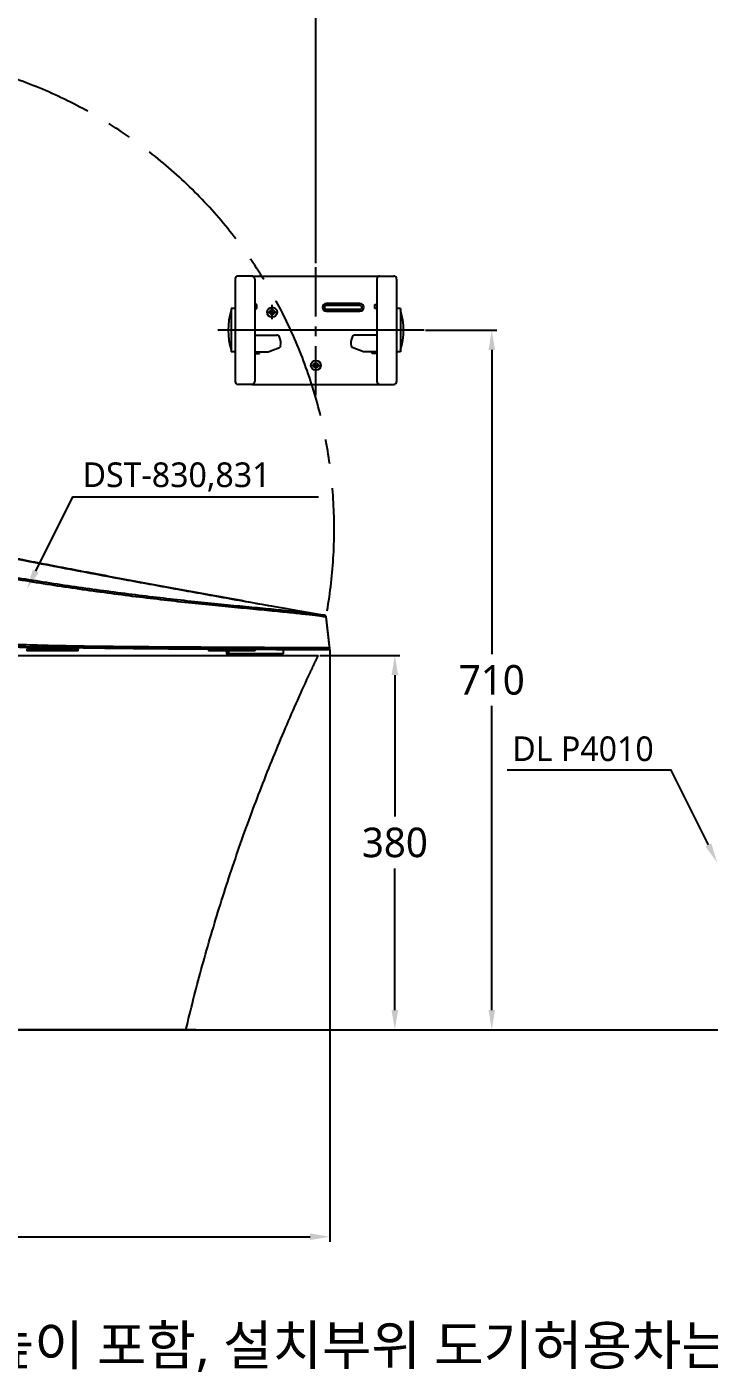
# Model space of a CAD drawing. Extents: x 3004 to 9384, y -52 to 2475.
# Drawn here: x 3740 to 4433, y -52 to 1313 of the extents above; entities that cross this region are included whole.
import ezdxf

# ---------------------------------------------------------------- set-up
doc = ezdxf.new("R2010")
doc.units = 0
doc.header["$LTSCALE"] = 20
doc.header["$MEASUREMENT"] = 0
doc.linetypes.add('CENTER', pattern=[2, 1.25, -0.25, 0.25, -0.25])
doc.layers.get('0').update_dxf_attribs({"linetype": 'CONTINUOUS'})
doc.layers.get('DEFPOINTS').update_dxf_attribs({"linetype": 'CONTINUOUS'})
for name, color, linetype in [('1', 7, 'CONTINUOUS'), ('2', 2, 'CONTINUOUS'), ('3', 3, 'CONTINUOUS'), ('4', 4, 'CONTINUOUS'), ('6', 6, 'CONTINUOUS'), ('CENTER', 2, 'CENTER')]:
    doc.layers.add(name, color=color, linetype=linetype)
doc.styles.add('GHS', font='romans', dxfattribs={"bigfont": 'ghs'})
doc.styles.add('ROMANS', font='NanumGothic.ttf', dxfattribs={"height": 10.144927})
doc.styles.get("Standard").update_dxf_attribs({"font": 'NanumGothic.ttf'})
doc.dimstyles.get("Standard").update_dxf_attribs({"dimtxt": 2.7, "dimasz": 2.5, "dimexe": 1.5, "dimexo": 1.5, "dimgap": 1.5, "dimtad": 1, "dimdec": 0, "dimlfac": 10, "dimzin": 0, "dimdsep": 46, "dimtxsty": 'Standard', "dimcen": 0, "dimclrt": 2, "dimadec": 0, "dimazin": 0, "dimtfac": 1, "dimtdec": 0, "dimtmove": 0, "dimatfit": 3, "dimfxl": 0, "dimtolj": 1, "dimtzin": 0, "dimarcsym": 0})

# ---------------------------------------------------------------- blocks, each defined once
blk = doc.blocks.new('A$C48E07EFB')
at = {"layer": '1', "color": 0}
for p, q in [((416.6, 6.7), (416.6, 4.6)), ((429.5, 4.6), (416.6, 4.6)), ((429.5, 6.6), (429.5, 4.6)), ((457.4, 4.6), (429.5, 4.6)), ((457.4, 6.6), (457.4, 4.6)), ((468.6, 4.6), (457.4, 4.6)), ((468.6, 4.6), (468.6, 6.6)), ((601, 6.6), (601, 4.6)), ((619.6, 4.6), (601, 4.6)), ((619.4, 4.6), (619.4, 2.1)), ((619.5, 2.1), (619.4, 2.1)), ((619.5, 4.6), (619.5, 2.1)), ((619.5, 2.1), (620, 2.1)), ((619.6, 6.5), (619.6, 4.6)), ((643.1, 4.6), (619.6, 4.6)), ((620, 2.1), (620, 4.6)), ((620, 2.1), (621.3, 2.1)), ((620.8, 1.1), (620.4, 1.1)), ((621.3, 4.6), (621.3, 2.1)), ((643.1, 6.4), (643.1, 4.6)), ((648.5, 4.6), (643.1, 4.6)), ((648.5, 4.6), (648.5, 6.4)), ((676.7, 6.2), (676.7, 2.1))]:
    blk.add_line(p, q, dxfattribs=at)
blk.add_arc((620.4, 2.1), 1, 180, 270, dxfattribs=at)
for centre, major_axis, ratio, start_param, end_param in [((429.6, 6.6), (0, -1.5), 0.073035, 3.141593, 4.712389), ((457.5, 6.6), (0, 1.5), 0.073035, 0, 1.570796), ((470.1, 6.6), (0, -1.5), 1, 3.657649, 4.71638), ((620.4, 2.1), (0, 1), 0.874705, 1.570796, 3.141593), ((620.8, 2.1), (0, -1), 0.874705, 4.712389, 6.283185), ((620.8, 2.1), (0, -1), 0.487639, 0, 1.570796)]:
    blk.add_ellipse(centre, major_axis=major_axis, ratio=ratio, start_param=start_param, end_param=end_param, dxfattribs=at)
for points, degree in [([(719.1, 40.7), (485.1, 81.3), (282.8, 123)], 2), ([(724.1, 7.7), (720.4, 39.4)], 1)]:
    blk.add_open_spline(points, degree=degree, dxfattribs=at)
for points, knots in [([(717.2, 41), (701, 43.7), (667.2, 49.6), (616.1, 58.6), (564.1, 68), (513, 77.4), (462.7, 86.8), (413.3, 96.3), (364.7, 105.9), (321.2, 114.6), (293.9, 120.2), (282.5, 122.6)], [0, 0, 0, 0, 0.111385, 0.232643, 0.352037, 0.46957, 0.585242, 0.699055, 0.811011, 0.921113, 1, 1, 1, 1]), ([(350, 87.1), (369.3, 83.6), (388.6, 80.3), (427.2, 74), (446.5, 71), (485.1, 65.4), (504.4, 62.8), (542.9, 58), (561.9, 55.8), (589.8, 52.8), (599, 51.9), (616.9, 50.1), (625.5, 49.3), (642, 47.8), (649.9, 47), (664.9, 45.6), (672, 44.9), (684.8, 43.6), (690.6, 43), (701, 41.8), (705.5, 41.3), (712.8, 40.4), (715.6, 40), (719.4, 39.5), (720.4, 39.4), (720.4, 39.4)], [0, 0, 0, 0, 0.125, 0.125, 0.25, 0.25, 0.375, 0.375, 0.5, 0.5, 0.5625, 0.5625, 0.625, 0.625, 0.6875, 0.6875, 0.75, 0.75, 0.8125, 0.8125, 0.875, 0.875, 0.9375, 0.9375, 1, 1, 1, 1]), ([(719.1, 40.7), (719.1, 40.7), (718.2, 40.8), (714.4, 41.3), (711.6, 41.7), (704.3, 42.6), (699.8, 43.2), (689.4, 44.4), (683.6, 45), (670.9, 46.3), (663.8, 47), (648.9, 48.4), (641, 49.2), (624.6, 50.7), (616, 51.6), (598.2, 53.3), (589, 54.3), (561.3, 57.3), (542.4, 59.5), (504.1, 64.3), (484.9, 66.9), (446.3, 72.4), (427.1, 75.4), (389.2, 81.6), (370.5, 84.8), (351.8, 88.2)], [0, 0, 0, 0, 0.06272, 0.06272, 0.125439, 0.125439, 0.188159, 0.188159, 0.250878, 0.250878, 0.313598, 0.313598, 0.376317, 0.376317, 0.439037, 0.439037, 0.501756, 0.501756, 0.627195, 0.627195, 0.752634, 0.752634, 0.878073, 0.878073, 1, 1, 1, 1]), ([(720.4, 39.4), (720.3, 39.6), (720.3, 39.7), (720.1, 40), (720, 40.2), (719.8, 40.4), (719.7, 40.5), (719.4, 40.6), (719.2, 40.7), (719.1, 40.7)], [0, 0, 0, 0, 0.26355, 0.26355, 0.5271, 0.5271, 0.79065, 0.79065, 1, 1, 1, 1]), ([(349.7, 14.7), (359.4, 13.3), (369.2, 12), (388.6, 10.3), (398.4, 9.8), (427.6, 8.6), (447.1, 8.3), (486.1, 7.7), (505.5, 7.4), (544, 7.1), (563, 6.9), (590.8, 6.7), (600, 6.7), (618, 6.5), (626.9, 6.5), (643.7, 6.4), (651.7, 6.4), (666.7, 6.3), (673.9, 6.2), (687, 6.2), (692.8, 6.1), (700.6, 6.1), (703.1, 6.1), (707.5, 6.1), (709.6, 6.1), (715.1, 6), (717.9, 6), (721.7, 6), (722.6, 6), (722.6, 6)], [0, 0, 0, 0, 0.0625, 0.0625, 0.125, 0.125, 0.25, 0.25, 0.375, 0.375, 0.5, 0.5, 0.5625, 0.5625, 0.625, 0.625, 0.6875, 0.6875, 0.75, 0.75, 0.8125, 0.8125, 0.84375, 0.84375, 0.875, 0.875, 0.9375, 0.9375, 1, 1, 1, 1]), ([(724.1, 7.7), (724.1, 7.7), (723.2, 7.7), (719.5, 7.7), (716.7, 7.7), (711.2, 7.7), (709.1, 7.7), (704.7, 7.8), (702.2, 7.8), (694.4, 7.8), (688.6, 7.8), (675.5, 7.9), (668.4, 7.9), (653.2, 8), (645.3, 8), (628.4, 8.1), (619.5, 8.1), (601.4, 8.3), (592.2, 8.3), (564.2, 8.5), (545.2, 8.6), (506.6, 9), (487, 9.2), (447.9, 9.8), (428.3, 10.2), (398.9, 11.4), (389.1, 11.9), (369.5, 13.5), (359.8, 14.8), (350, 16.2)], [0, 0, 0, 0, 0.0625, 0.0625, 0.125, 0.125, 0.15625, 0.15625, 0.1875, 0.1875, 0.25, 0.25, 0.3125, 0.3125, 0.375, 0.375, 0.4375, 0.4375, 0.5, 0.5, 0.625, 0.625, 0.75, 0.75, 0.875, 0.875, 0.9375, 0.9375, 1, 1, 1, 1]), ([(456.4, 8.1), (449, 8.1), (441.7, 8.1), (424.7, 8.1), (415, 8), (398.7, 8.7), (392, 9.3), (385.3, 10.3)], [0, 0, 0, 0, 0.310197, 0.310197, 0.713178, 0.713178, 1, 1, 1, 1]), ([(429.5, 6.6), (426.3, 6.6), (423.1, 6.6), (418.4, 6.7), (416.9, 6.7), (416.6, 6.7), (416.6, 6.7), (416.6, 6.7)], [0, 0, 0, 0, 0.478962, 0.478962, 0.957924, 0.957924, 1, 1, 1, 1]), ([(457.4, 6.6), (456.4, 6.6), (455.4, 6.6), (450.4, 6.6), (446.5, 6.6), (438.1, 6.6), (433.8, 6.6), (429.5, 6.6)], [0, 0, 0, 0, 0.107143, 0.107143, 0.535714, 0.535714, 1, 1, 1, 1]), ([(468.6, 6.6), (468.6, 6.6), (467.5, 6.6), (463.6, 6.6), (460.6, 6.6), (457.4, 6.6)], [0, 0, 0, 0, 0.476002, 0.476002, 1, 1, 1, 1]), ([(675.7, 1.1), (675.7, 1.1), (675.3, 1.1), (673.9, 1.1), (672.8, 1.1), (670.1, 1.1), (668.3, 1.1), (664.3, 1.1), (661.9, 1.1), (656.8, 1.1), (654, 1.1), (647.8, 1.1), (644.5, 1.1), (634.6, 1.1), (627.8, 1.1), (620.8, 1.1)], [0, 0, 0, 0, 0.125, 0.125, 0.25, 0.25, 0.375, 0.375, 0.5, 0.5, 0.625, 0.625, 0.75, 0.75, 1, 1, 1, 1]), ([(621.3, 2.1), (628.4, 2.1), (635.2, 2.1), (645.2, 2.1), (648.6, 2.1), (654.8, 2.1), (657.6, 2.1), (662.8, 2.1), (665.2, 2.1), (669.3, 2.1), (671, 2.1), (675.2, 2.1), (676.7, 2.1), (676.7, 2.1)], [0, 0, 0, 0, 0.25, 0.25, 0.375, 0.375, 0.5, 0.5, 0.625, 0.625, 0.75, 0.75, 1, 1, 1, 1]), ([(676.7, 2.1), (676.7, 2), (676.7, 1.9), (676.6, 1.7), (676.6, 1.6), (676.4, 1.4), (676.3, 1.4), (676.1, 1.2), (676, 1.2), (675.9, 1.2), (675.8, 1.1), (675.7, 1.1)], [0, 0, 0, 0, 0.214941, 0.214941, 0.429881, 0.429881, 0.644822, 0.644822, 0.859762, 0.859762, 1, 1, 1, 1]), ([(722.6, 6), (722.8, 6), (722.9, 6), (723.3, 6.1), (723.4, 6.2), (723.7, 6.4), (723.8, 6.6), (724, 6.9), (724, 7), (724.1, 7.3), (724.1, 7.5), (724.1, 7.7)], [0, 0, 0, 0, 0.19923, 0.19923, 0.39846, 0.39846, 0.59769, 0.59769, 0.796921, 0.796921, 1, 1, 1, 1])]:
    blk.add_open_spline(points, degree=3, knots=knots, dxfattribs=at)
blk = doc.blocks.new('*D34')
at = {"color": 3, "lineweight": -2}
for p, q in [((4144.7, 1004.9), (4216.9, 1004.9)), ((4211.9, 984.9), (4211.9, 676.1)), ((4211.9, 314.9), (4211.9, 623.7)), ((4187.6, 294.9), (4216.9, 294.9))]:
    blk.add_line(p, q, dxfattribs=at)
at = {"color": 3}
for points in [[(4208.6, 984.9), (4215.2, 984.9), (4211.9, 1004.9)], [(4208.6, 314.9), (4215.2, 314.9), (4211.9, 294.9)]]:
    blk.add_solid(points, dxfattribs=at)
at = {"layer": 'DEFPOINTS', "color": 0}
for p in [(4143.2, 1004.9), (4186.1, 294.9), (4211.9, 294.9)]:
    blk.add_point(p, dxfattribs=at)
at = {"color": 2, "insert": (4211.9, 649.9), "char_height": 30, "attachment_point": 5}
blk.add_mtext('\\A1;710', dxfattribs=at)
blk = doc.blocks.new('*D35')
at = {"color": 3, "lineweight": -2}
for p, q in [((3313.3, 1093.3), (3313.3, 1346.3)), ((3333.3, 1341.3), (4013.3, 1341.3)), ((4033.3, 1073.1), (4033.3, 1346.3))]:
    blk.add_line(p, q, dxfattribs=at)
at = {"color": 3}
for points in [[(3333.3, 1344.6), (3333.3, 1337.9), (3313.3, 1341.3)], [(4013.3, 1344.6), (4013.3, 1337.9), (4033.3, 1341.3)]]:
    blk.add_solid(points, dxfattribs=at)
at = {"layer": 'DEFPOINTS', "color": 0}
for p in [(4033.3, 1341.3), (3313.3, 1091.8), (4033.3, 1071.6)]:
    blk.add_point(p, dxfattribs=at)
at = {"color": 2, "insert": (3672.7, 1367.5), "char_height": 30, "attachment_point": 5}
blk.add_mtext('\\A1;720', dxfattribs=at)
blk = doc.blocks.new('*D37')
at = {"color": 3, "lineweight": -2}
for p, q in [((4037.3, 674.9), (4118.5, 674.9)), ((4113.5, 654.9), (4113.5, 511.3)), ((4113.5, 314.9), (4113.5, 458.6)), ((3897.5, 294.9), (4118.5, 294.9))]:
    blk.add_line(p, q, dxfattribs=at)
at = {"color": 3}
for points in [[(4110.1, 654.9), (4116.8, 654.9), (4113.5, 674.9)], [(4110.1, 314.9), (4116.8, 314.9), (4113.5, 294.9)]]:
    blk.add_solid(points, dxfattribs=at)
at = {"layer": 'DEFPOINTS', "color": 0}
for p in [(4035.8, 674.9), (3896, 294.9), (4113.5, 294.9)]:
    blk.add_point(p, dxfattribs=at)
at = {"color": 2, "insert": (4113.5, 484.9), "char_height": 30, "attachment_point": 5}
blk.add_mtext('\\A1;380', dxfattribs=at)
blk = doc.blocks.new('*D39')
at = {"color": 3, "lineweight": -2}
for p, q in [((4047.4, 680.9), (4047.4, 79.9)), ((3313.3, 293.4), (3313.3, 79.9)), ((3333.3, 84.9), (4027.4, 84.9))]:
    blk.add_line(p, q, dxfattribs=at)
at = {"color": 3}
for points in [[(3333.3, 88.3), (3333.3, 81.6), (3313.3, 84.9)], [(4027.4, 88.3), (4027.4, 81.6), (4047.4, 84.9)]]:
    blk.add_solid(points, dxfattribs=at)
at = {"layer": 'DEFPOINTS', "color": 0}
for p in [(4047.4, 682.4), (3313.3, 294.9), (4047.4, 84.9)]:
    blk.add_point(p, dxfattribs=at)
at = {"color": 2, "insert": (3685.4, 111.3), "char_height": 30, "attachment_point": 5}
blk.add_mtext('\\A1;735', dxfattribs=at)

msp = doc.modelspace()

# ---------------------------------------------------------------- linework, layer by layer
at = {"color": 7}
for p, q in [((3387.9, 294.9), (3918.9, 294.9)), ((3782.2, 294.9), (3702.3, 294.9)), ((3883.3, 294.9), (3782.2, 294.9)), ((3906, 294.9), (3883.3, 294.9))]:
    msp.add_line(p, q, dxfattribs=at)
at = {"color": 1, "linetype": 'CENTER', "ltscale": 5}
msp.add_arc((3567.5, 803.1), 484.4, 350.1271, 97.2465, dxfattribs=at)
at = {"layer": '1', "color": 7}
for p, q in [((3988.9, 1016.3), (3988.9, 1030.6)), ((3983.6, 1023.2), (3994.6, 1023.2)), ((4143.2, 1004.9), (3933.9, 1004.9)), ((4033.3, 962.1), (4033.3, 976.4)), ((4027.9, 969), (4038.9, 969))]:
    msp.add_line(p, q, dxfattribs=at)
at = {"layer": '1', "color": 7, "linetype": 'Continuous'}
msp.add_line((3911.5, 294.9), (3913.2, 294.9), dxfattribs=at)
for points, knots in [([(3343.3, 674.9), (3343.4, 674.9), (3343.5, 674.9), (3345.3, 674.9), (3347.2, 674.9), (3351.4, 674.9), (3353.7, 674.9), (3358.7, 674.9), (3361.5, 674.9), (3367.4, 674.9), (3370.6, 674.9), (3377.5, 674.9), (3381.2, 674.9), (3388.9, 674.9), (3392.9, 674.9), (3405.3, 674.9), (3413.9, 674.9), (3427.1, 674.9), (3431.6, 674.9), (3440.5, 674.9), (3445, 674.9), (3458.4, 674.9), (3467.4, 674.9), (3485.4, 674.9), (3494.3, 674.9), (3512.3, 674.9), (3521.3, 674.9), (3539.3, 674.9), (3548.3, 674.9), (3566.3, 674.9), (3584.5, 674.9), (3610.5, 674.9), (3643.4, 674.9), (3665.2, 674.9), (3699.5, 674.9), (3721.5, 674.9), (3754.5, 674.9), (3765.5, 674.9), (3787.5, 674.9), (3798.4, 674.9), (3820.4, 674.9), (3831.3, 674.9), (3853, 674.9), (3863.9, 674.9), (3885.3, 674.9), (3895.9, 674.9), (3916.7, 674.9), (3926.8, 674.9), (3946.3, 674.9), (3955.6, 674.9), (3973.2, 674.9), (3981.5, 674.9), (3996.8, 674.9), (4003.8, 674.9), (4016.1, 674.9), (4021.4, 674.9), (4030, 674.9), (4033.3, 674.9), (4035.5, 674.9), (4035.7, 674.9), (4035.8, 674.9)], [0, 0, 0, 0, 0.001051, 0.001051, 0.019011, 0.019011, 0.036972, 0.036972, 0.054932, 0.054932, 0.072893, 0.072893, 0.090853, 0.090853, 0.108814, 0.108814, 0.144735, 0.144735, 0.162695, 0.162695, 0.180656, 0.180656, 0.216577, 0.216577, 0.252498, 0.252498, 0.288418, 0.288418, 0.324339, 0.324339, 0.36026, 0.396181, 0.432102, 0.476413, 0.476413, 0.556645, 0.556645, 0.596761, 0.596761, 0.636877, 0.636877, 0.676993, 0.676993, 0.717109, 0.717109, 0.757225, 0.757225, 0.797341, 0.797341, 0.837457, 0.837457, 0.877573, 0.877573, 0.917689, 0.917689, 0.957805, 0.957805, 0.997921, 0.997921, 1, 1, 1, 1]), ([(3901.3, 294.8), (3906.2, 315.3), (3916.7, 356.7), (3934.8, 418.5), (3955.2, 480.3), (3977.7, 541.3), (4001.8, 600.4), (4018.9, 638.8), (4027.5, 657.3)], [0, 0, 0, 0, 0.164311, 0.332978, 0.502246, 0.67162, 0.840751, 1, 1, 1, 1]), ([(3911.3, 294.9), (3910.7, 294.9), (3909.8, 294.9), (3907.2, 294.9), (3905.2, 294.9), (3900.5, 294.9), (3897.8, 294.9), (3891.6, 294.9), (3888.2, 294.9), (3880.8, 294.9), (3876.9, 294.9), (3864.7, 294.9), (3855.6, 294.9), (3836.8, 294.9), (3827, 294.9), (3806.7, 294.9), (3796.3, 294.9), (3765.1, 294.9), (3744.1, 294.9), (3702.1, 294.9), (3681, 294.9), (3638.8, 294.9), (3617.6, 294.9), (3575.3, 294.9), (3554.2, 294.9), (3522.5, 294.9), (3511.9, 294.9), (3490.7, 294.9), (3480.2, 294.9), (3469.6, 294.9)], [0, 0, 0, 0, 0.022308, 0.022308, 0.054897, 0.054897, 0.087487, 0.087487, 0.120077, 0.120077, 0.152667, 0.152667, 0.217846, 0.217846, 0.283026, 0.283026, 0.348205, 0.348205, 0.478564, 0.478564, 0.608923, 0.608923, 0.739282, 0.739282, 0.869641, 0.869641, 0.934821, 0.934821, 1, 1, 1, 1])]:
    msp.add_open_spline(points, degree=3, knots=knots, dxfattribs=at)
msp.add_open_spline([(4027.5, 657.3), (4031.6, 666.1), (4035.8, 674.9)], degree=2, dxfattribs=at)
at = {"layer": '3'}
msp.add_lwpolyline([(3748.9, 760.3), (3786.6, 836), (4036.1, 836)], dxfattribs=at)
at = {"layer": '3', "extrusion": (0, 0, -1)}
msp.add_lwpolyline([(-4431.8, 482.6), (-4394, 558.3), (-4227.4, 558.3)], dxfattribs=at)
at = {"layer": '3'}
msp.add_solid([(3751.9, 758.8), (3739.9, 742.4), (3745.9, 761.8)], dxfattribs=at)
at = {"layer": '3', "extrusion": (0, 0, -1)}
msp.add_solid([(-4428.8, 481.1), (-4440.7, 464.7), (-4434.8, 484.1)], dxfattribs=at)
at = {"layer": '4', "color": 7}
for p, q in [((3951.3, 1056.9), (3951.3, 952.9)), ((3968.3, 1059.9), (3954.3, 1059.9)), ((3968.3, 1059.9), (4098.3, 1059.9)), ((3971.3, 1056.9), (3971.3, 952.9)), ((4095.3, 1056.9), (4095.3, 952.9)), ((4098.3, 1059.9), (4112.3, 1059.9)), ((4115.3, 1056.9), (4115.3, 952.9)), ((3947.3, 1026.9), (3947.3, 982.9)), ((3951.3, 1026.9), (3947.3, 1026.9)), ((3973.4, 1030.9), (3971.3, 1030.9)), ((3971.3, 1026.9), (3973.4, 1026.9)), ((3973.4, 1026.9), (3973.4, 1030.9)), ((4093.2, 1030.9), (4095.3, 1030.9)), ((4093.2, 1026.9), (4093.2, 1030.9)), ((4095.3, 1026.9), (4093.2, 1026.9)), ((4119.3, 1026.9), (4115.3, 1026.9)), ((4119.3, 1026.9), (4119.3, 982.9)), ((3971.3, 999.9), (3993.7, 999.9)), ((4095.3, 999.9), (4072.8, 999.9)), ((3984.8, 982.9), (3996.3, 987.3)), ((4081.8, 982.9), (4070.2, 987.3)), ((3951.3, 982.9), (3947.3, 982.9)), ((3971.3, 982.9), (3984.8, 982.9)), ((3971.3, 981.4), (3976.1, 981.4)), ((3976.1, 981.4), (3976.1, 982.9)), ((4095.3, 982.9), (4081.8, 982.9)), ((4090.4, 981.4), (4090.4, 982.9)), ((4095.3, 981.4), (4090.4, 981.4)), ((4119.3, 982.9), (4115.3, 982.9)), ((3968.3, 949.9), (3954.3, 949.9)), ((3968.3, 949.9), (4098.3, 949.9)), ((4098.3, 949.9), (4112.3, 949.9))]:
    msp.add_line(p, q, dxfattribs=at)
for points in [[(4078.1, 1024.2, 1), (4078.1, 1032), (4043.9, 1032, 1), (4043.9, 1024.2)], [(4078.1, 1026.2, 1), (4078.1, 1030), (4043.9, 1030, 1), (4043.9, 1026.2)]]:
    msp.add_lwpolyline(points, format="xyb", close=True, dxfattribs=at)
for centre, radius in [((3988.9, 1023.2), 5), ((3988.9, 1023.2), 2.5), ((4033.3, 969.3), 5), ((4033.3, 969.3), 2.5)]:
    msp.add_circle(centre, radius, dxfattribs=at)
for centre, radius, start, end in [((3954.3, 1056.9), 3, 90, 180), ((3968.3, 1056.9), 3, 0, 90), ((4098.3, 1056.9), 3, 90, 180), ((4112.3, 1056.9), 3, 0, 90), ((4012.5, 1004.9), 68.2, 162.9409, 197.0591), ((4054.1, 1004.9), 68.2, 342.9409, 17.0591), ((3993.7, 996.9), 3, 20.743, 90), ((3979.2, 991.4), 18.5, 352.3216, 20.743), ((4087.3, 991.4), 18.5, 159.257, 187.6784), ((4072.8, 996.9), 3, 90, 159.257), ((3995.6, 989.2), 2, 290.9719, 352.3216), ((4071, 989.2), 2, 187.6784, 249.0281), ((3954.3, 952.9), 3, 180, 270), ((3968.3, 952.9), 3, 270, 0), ((4098.3, 952.9), 3, 180, 270), ((4112.3, 952.9), 3, 270, 0)]:
    msp.add_arc(centre, radius, start, end, dxfattribs=at)
at = {"layer": '6'}
msp.add_lwpolyline([(4558.6, 2219.9), (3313.3, 2219.9), (3313.3, 294.9), (4580.5, 294.9)], dxfattribs=at)
at = {"layer": 'CENTER', "color": 7, "linetype": 'CENTER', "ltscale": 2}
msp.add_line((4033.3, 938.8), (4033.3, 1071.6), dxfattribs=at)

# ---------------------------------------------------------------- block references
msp.add_blockref('A$C48E07EFB', (3323.3, 674.8))

# ---------------------------------------------------------------- texts
at = {"layer": '2', "char_height": 25, "attachment_point": 4, "style": 'ROMANS'}
for s, insert in [('DST-830,831', (3796.5, 856)), ('DL P4010', (4232.8, 580))]:
    msp.add_mtext(s, dxfattribs=dict(at, insert=insert))
at = {"layer": '3', "color": 1, "insert": (3300.4, -5.2), "char_height": 40, "attachment_point": 1, "style": 'GHS'}
msp.add_mtext_dynamic_manual_height_columns('{\\fNanumGothic|b0|i0|c129|p50;※주의: 비데 개폐높이 포함, 설치부위 도기허용차는 ±5%이므로 반드시 실측 확인 후 시공하십시오.}', width=2648.262, gutter_width=13.5, heights=[0], dxfattribs=at)

# ---------------------------------------------------------------- dimensions: what is measured, and where the dimension line sits
dim = msp.add_linear_dim(base=(4033.3, 1341.3), p1=(3313.3, 1091.8), p2=(4033.3, 1071.6), dimstyle='Standard', override={"dimtxt": 30, "dimasz": 20, "dimexe": 5, "dimgap": 10, "dimtih": 1, "dimtoh": 1, "dimlfac": 1, "dimzin": 12, "dimclrd": 3, "dimclre": 3, "dimazin": 2, "dimarcsym": 1})
dim.commit()
dim.dimension.update_dxf_attribs({"geometry": '*D35', "text_midpoint": (3672.7, 1341.3), "dimtype": 160})
dim = msp.add_linear_dim(base=(4211.9, 294.9), p1=(4143.2, 1004.9), p2=(4186.1, 294.9), angle=90, dimstyle='Standard', override={"dimtxt": 30, "dimasz": 20, "dimexe": 5, "dimgap": 10, "dimtih": 1, "dimtoh": 1, "dimlfac": 1, "dimzin": 12, "dimclrd": 3, "dimclre": 3, "dimazin": 2, "dimarcsym": 1})
dim.commit()
dim.dimension.update_dxf_attribs({"geometry": '*D34', "text_midpoint": (4211.9, 649.9), "dimtype": 160})
dim = msp.add_linear_dim(base=(4047.4, 84.9), p1=(3313.3, 294.9), p2=(4047.4, 682.4), text='735', dimstyle='Standard', override={"dimtxt": 30, "dimasz": 20, "dimexe": 5, "dimgap": 10, "dimtih": 1, "dimtoh": 1, "dimlfac": 1, "dimzin": 12, "dimclrd": 3, "dimclre": 3, "dimazin": 2, "dimarcsym": 1})
dim.commit()
dim.dimension.update_dxf_attribs({"geometry": '*D39', "text_midpoint": (3685.4, 84.9), "dimtype": 160})
dim = msp.add_linear_dim(base=(4113.5, 294.9), p1=(4035.8, 674.9), p2=(3896, 294.9), angle=90, text='380', dimstyle='Standard', override={"dimtxt": 30, "dimasz": 20, "dimexe": 5, "dimgap": 10, "dimtih": 1, "dimtoh": 1, "dimlfac": 1, "dimzin": 12, "dimclrd": 3, "dimclre": 3, "dimazin": 2, "dimarcsym": 1})
dim.commit()
dim.dimension.update_dxf_attribs({"geometry": '*D37', "text_midpoint": (4113.5, 484.9)})

doc.saveas('drawing.dxf')
